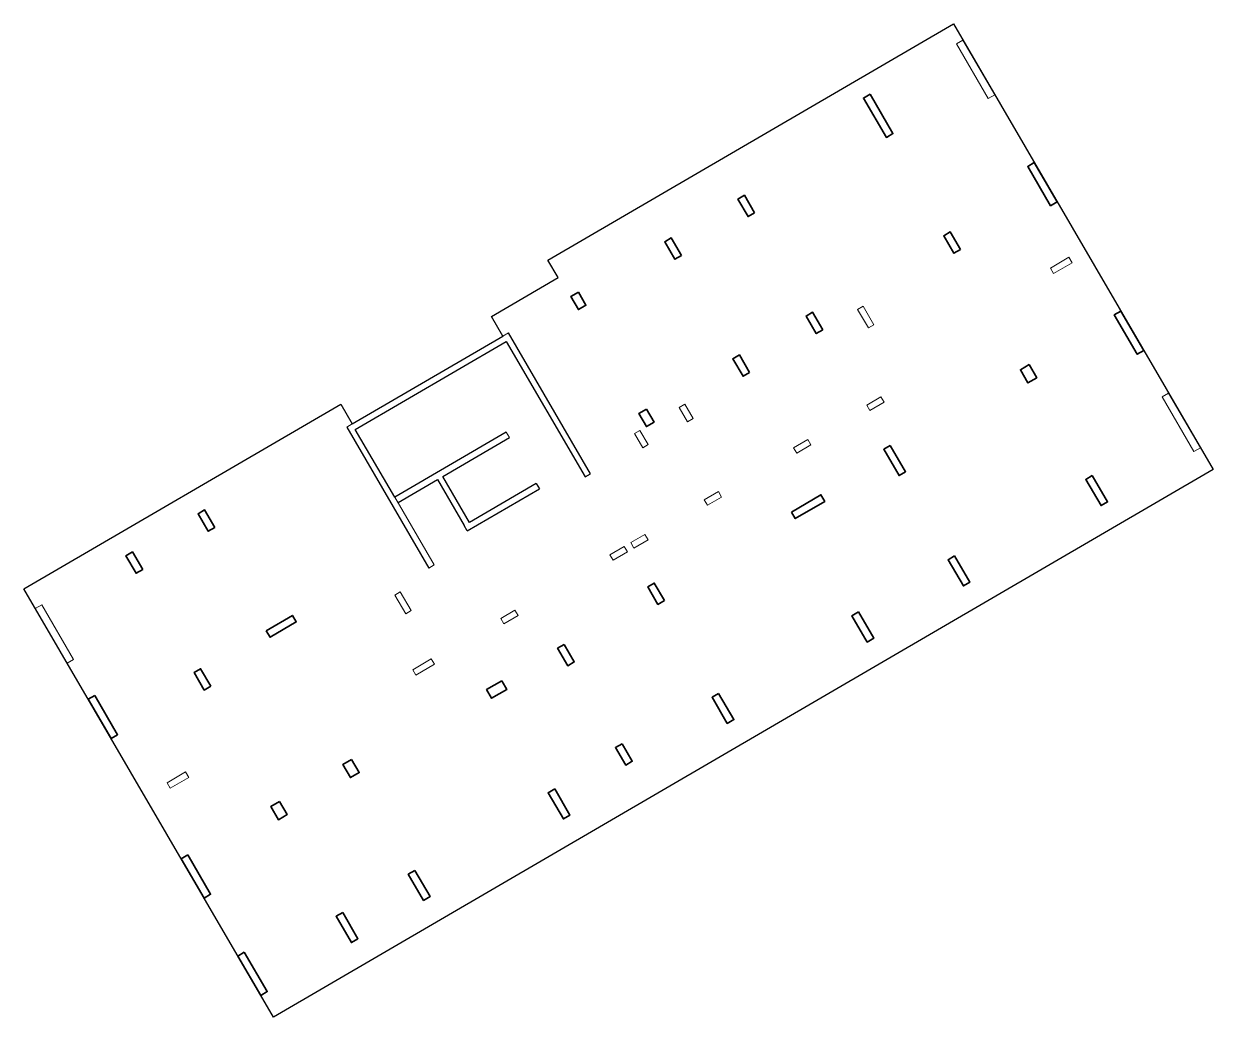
# Model space of a CAD drawing. Header units: metres. Extents: x 7511185.4 to 7511232.5, y 4693118.8 to 4693158.
import ezdxf

# ---------------------------------------------------------------- set-up
doc = ezdxf.new("R2010")
doc.units = ezdxf.units.M
doc.layers.add('kufi', color=7, linetype='Continuous')
doc.layers.add('shtyllat projekt', color=7, linetype='Continuous', lineweight=0)
doc.layers.add('vent', color=11, linetype='Continuous', lineweight=13)

msp = doc.modelspace()

# ---------------------------------------------------------------- linework, layer by layer
at = {"layer": 'kufi', "lineweight": 30}
msp.add_lwpolyline([(7511185.439, 4693135.691), (7511197.966, 4693142.992), (7511198.419, 4693142.215), (7511204.381, 4693145.689), (7511203.927, 4693146.467), (7511206.562, 4693148.003), (7511206.16, 4693148.694), (7511222.186, 4693158.035), (7511232.459, 4693140.41), (7511195.308, 4693118.757), (7511185.439, 4693135.691)], dxfattribs=at)
at = {"layer": 'shtyllat projekt'}
msp.add_lwpolyline([(7511222.304, 4693157.238), (7511222.563, 4693157.389), (7511223.822, 4693155.229), (7511223.562, 4693155.078)], close=True, dxfattribs=at)
at = {"layer": 'shtyllat projekt', "linetype": 'Continuous', "lineweight": 35, "flags": 128}
for points in [[(7511218.891, 4693155.248), (7511218.632, 4693155.097), (7511219.538, 4693153.542), (7511219.797, 4693153.693)], [(7511225.384, 4693152.549), (7511225.124, 4693152.398), (7511226.031, 4693150.842), (7511226.29, 4693150.994)], [(7511214.33, 4693150.562), (7511213.927, 4693151.254), (7511213.668, 4693151.103), (7511214.071, 4693150.411)], [(7511222.467, 4693149.113), (7511222.064, 4693149.804), (7511221.805, 4693149.653), (7511222.208, 4693148.962)], [(7511211.436, 4693148.876), (7511211.033, 4693149.567), (7511210.774, 4693149.416), (7511211.177, 4693148.725)], [(7511207.361, 4693147.427), (7511207.059, 4693147.25), (7511207.361, 4693146.732), (7511207.663, 4693146.908)], [(7511217.024, 4693145.94), (7511216.621, 4693146.631), (7511216.362, 4693146.48), (7511216.765, 4693145.789)], [(7511228.808, 4693146.674), (7511228.549, 4693146.523), (7511229.455, 4693144.968), (7511229.714, 4693145.119)], [(7511214.13, 4693144.253), (7511213.727, 4693144.944), (7511213.468, 4693144.793), (7511213.871, 4693144.102)], [(7511225.179, 4693144.559), (7511224.834, 4693144.357), (7511225.136, 4693143.839), (7511225.481, 4693144.04)], [(7511210.056, 4693142.804), (7511209.753, 4693142.627), (7511210.055, 4693142.109), (7511210.358, 4693142.285)], [(7511219.693, 4693141.361), (7511219.434, 4693141.21), (7511220.038, 4693140.173), (7511220.297, 4693140.324)], [(7511227.679, 4693140.171), (7511227.42, 4693140.019), (7511228.024, 4693138.983), (7511228.283, 4693139.134)], [(7511215.785, 4693138.732), (7511215.936, 4693138.473), (7511217.103, 4693139.153), (7511216.952, 4693139.412)], [(7511192.99, 4693138.125), (7511192.587, 4693138.816), (7511192.328, 4693138.665), (7511192.731, 4693137.974)], [(7511190.139, 4693136.463), (7511189.736, 4693137.154), (7511189.477, 4693137.003), (7511189.88, 4693136.312)], [(7511222.236, 4693136.998), (7511221.977, 4693136.847), (7511222.581, 4693135.81), (7511222.84, 4693135.962)], [(7511210.765, 4693135.232), (7511210.362, 4693135.923), (7511210.103, 4693135.772), (7511210.506, 4693135.081)], [(7511195.024, 4693134.039), (7511195.175, 4693133.78), (7511196.212, 4693134.384), (7511196.061, 4693134.643)], [(7511218.436, 4693134.779), (7511218.177, 4693134.628), (7511218.781, 4693133.592), (7511219.041, 4693133.743)], [(7511206.798, 4693133.498), (7511206.539, 4693133.347), (7511206.942, 4693132.656), (7511207.201, 4693132.807)], [(7511192.833, 4693131.841), (7511192.43, 4693132.532), (7511192.171, 4693132.381), (7511192.574, 4693131.69)], [(7511204.336, 4693132.063), (7511203.731, 4693131.711), (7511203.933, 4693131.365), (7511204.537, 4693131.718)], [(7511188.241, 4693131.479), (7511187.981, 4693131.328), (7511188.888, 4693129.773), (7511189.147, 4693129.924)], [(7511212.905, 4693131.56), (7511212.646, 4693131.409), (7511213.25, 4693130.372), (7511213.51, 4693130.523)], [(7511209.089, 4693129.567), (7511208.83, 4693129.416), (7511209.233, 4693128.725), (7511209.492, 4693128.876)], [(7511198.396, 4693128.949), (7511198.051, 4693128.747), (7511198.353, 4693128.229), (7511198.698, 4693128.43)], [(7511206.426, 4693127.783), (7511206.166, 4693127.632), (7511206.771, 4693126.595), (7511207.03, 4693126.746)], [(7511195.545, 4693127.287), (7511195.2, 4693127.085), (7511195.502, 4693126.567), (7511195.847, 4693126.768)], [(7511191.917, 4693125.172), (7511191.657, 4693125.021), (7511192.564, 4693123.466), (7511192.823, 4693123.617)], [(7511200.896, 4693124.56), (7511200.637, 4693124.409), (7511201.24, 4693123.374), (7511201.499, 4693123.525)], [(7511198.045, 4693122.899), (7511197.786, 4693122.748), (7511198.39, 4693121.711), (7511198.649, 4693121.862)], [(7511194.157, 4693121.327), (7511193.898, 4693121.176), (7511194.805, 4693119.621), (7511195.064, 4693119.772)]]:
    msp.add_lwpolyline(points, close=True, dxfattribs=at)
at = {"layer": 'shtyllat projekt', "linetype": 'Continuous', "lineweight": 30, "flags": 128}
for points in [[(7511198.545, 4693141.999), (7511204.506, 4693145.473)], [(7511204.506, 4693145.473), (7511207.628, 4693140.117)], [(7511207.844, 4693140.243), (7511204.596, 4693145.815)], [(7511198.203, 4693142.089), (7511201.451, 4693136.516)], [(7511200.106, 4693139.321), (7511198.545, 4693141.999)], [(7511204.512, 4693141.889), (7511200.106, 4693139.321)], [(7511202.003, 4693140.137), (7511204.638, 4693141.673)], [(7511200.232, 4693139.105), (7511201.787, 4693140.011)], [(7511201.787, 4693140.011), (7511202.845, 4693138.197)], [(7511203.061, 4693138.322), (7511202.003, 4693140.137)], [(7511205.696, 4693139.858), (7511203.061, 4693138.322)], [(7511205.696, 4693139.858), (7511205.822, 4693139.642)], [(7511207.628, 4693140.117), (7511207.844, 4693140.243)], [(7511202.97, 4693137.981), (7511205.822, 4693139.642)], [(7511202.97, 4693137.981), (7511202.845, 4693138.197)]]:
    msp.add_lwpolyline(points, dxfattribs=at)
at = {"layer": 'shtyllat projekt', "flags": 128}
for points in [[(7511204.596, 4693145.815), (7511204.381, 4693145.689)], [(7511198.203, 4693142.089), (7511198.419, 4693142.215)], [(7511204.512, 4693141.889), (7511204.638, 4693141.673)], [(7511201.667, 4693136.642), (7511200.106, 4693139.321)], [(7511201.667, 4693136.642), (7511201.451, 4693136.516)]]:
    msp.add_lwpolyline(points, dxfattribs=at)
at = {"layer": 'shtyllat projekt'}
for points in [[(7511230.437, 4693143.283), (7511230.696, 4693143.434), (7511231.955, 4693141.274), (7511231.696, 4693141.123), (7511230.437, 4693143.283)], [(7511185.892, 4693134.913), (7511186.151, 4693135.064), (7511187.41, 4693132.904), (7511187.151, 4693132.753), (7511185.892, 4693134.913)]]:
    msp.add_lwpolyline(points, dxfattribs=at)
at = {"layer": 'vent'}
for points in [[(7511226.882, 4693148.589), (7511226.148, 4693148.161), (7511226.022, 4693148.377), (7511226.756, 4693148.805)], [(7511219.047, 4693146.135), (7511218.831, 4693146.009), (7511218.403, 4693146.744), (7511218.619, 4693146.87)], [(7511218.762, 4693142.96), (7511219.324, 4693143.287), (7511219.45, 4693143.071), (7511218.888, 4693142.744)], [(7511211.895, 4693142.429), (7511211.679, 4693142.303), (7511211.352, 4693142.864), (7511211.568, 4693142.99)], [(7511210.124, 4693141.396), (7511209.908, 4693141.271), (7511209.581, 4693141.832), (7511209.797, 4693141.958)], [(7511215.868, 4693141.273), (7511216.429, 4693141.6), (7511216.555, 4693141.384), (7511215.994, 4693141.057)], [(7511212.336, 4693139.214), (7511212.897, 4693139.541), (7511213.023, 4693139.325), (7511212.462, 4693138.998)], [(7511209.557, 4693137.305), (7511210.118, 4693137.632), (7511209.992, 4693137.848), (7511209.431, 4693137.521)], [(7511208.61, 4693137.043), (7511209.172, 4693137.37), (7511209.298, 4693137.154), (7511208.736, 4693136.827)], [(7511200.752, 4693134.836), (7511200.536, 4693134.71), (7511200.108, 4693135.444), (7511200.324, 4693135.57)], [(7511204.294, 4693134.527), (7511204.856, 4693134.855), (7511204.982, 4693134.639), (7511204.42, 4693134.311)], [(7511200.813, 4693132.498), (7511201.54, 4693132.922), (7511201.673, 4693132.71), (7511200.939, 4693132.282)], [(7511191.103, 4693128.025), (7511191.837, 4693128.453), (7511191.963, 4693128.237), (7511191.229, 4693127.809)]]:
    msp.add_lwpolyline(points, close=True, dxfattribs=at)

doc.saveas('drawing.dxf')
